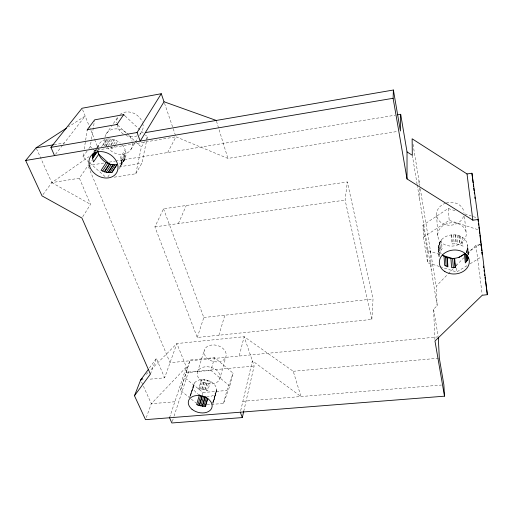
<?xml version="1.0" encoding="UTF-8"?>
<svg xmlns="http://www.w3.org/2000/svg" width="513" height="513" viewBox="0 0 513 513"><rect width="100%" height="100%" fill="white"/><g stroke="black" fill="none" stroke-linecap="round" stroke-linejoin="round"><path stroke-width="0.38" stroke-dasharray="2.56 1.92" d="M438.641 245.086L439.083 257.622C438.955 251.748 436.768 244.464 441.507 239.686A14.608 11.818 -4.7 0 1 451.286 234.916C455.031 234.524 458.866 235.198 462.13 237.109A14.608 11.818 -4.7 0 1 467.542 244.951L468.202 254.923M119.991 167.257C121.555 164.231 121.594 160.64 120.369 157.472L125.172 149.815A14.941 12.081 32.9 0 0 121.998 144.749M118.766 169.252C122.171 163.564 128.327 157.023 125.172 149.815M371.854 319.407L373.022 298.964L347.346 181.942L163.538 208.81L154.9 226.874L197.249 337.477L371.854 319.407L345.095 200.108L347.346 181.942M212.837 404.18L216.608 389.527A11.895 8.368 15.4 0 0 210.465 381.409L204.86 379.639L201.494 379.562A11.895 8.368 15.4 0 0 194.581 382.826L190.285 396.216L190.644 394.048L191.625 392.317M199.448 394.959A11.895 8.368 15.4 0 1 193.254 386.949L194.106 383.692M89.159 162.39L82.971 156.869L83.722 152.156M84.215 149.078L87.043 131.379M88.871 148.546L90.23 146.628L91.333 139.934M91.461 139.17L94.495 120.735M439.102 254.512L440.122 251.479L442.078 248.734L441.507 239.686M97.893 147.545L98.913 144.519A14.941 12.081 32.9 0 1 106.794 139.106C110.577 138.555 114.412 139.465 117.733 141.312A14.941 12.081 32.9 0 1 120.311 143.127M216.608 389.527L213.639 401.275L212.536 403.205M114.29 177.177L135.785 173.76L141.357 147.103L144.595 141.652M466.362 252.883L466.195 251.351L467.446 248.048M135.785 173.76L141.844 163.179L147.43 136.888L145.493 135.073M243.739 411.323L254.14 366.019L244.137 336.682L176.876 343.556L150.117 370.476M240.693 410.65L252.364 360.799L300.99 396.536L293.237 371.277L244.137 336.682L239.186 356.041M207.021 404.789L223.514 403.442L229.779 386.071L233.107 373.188L214.607 357.638L190.047 360.011L180.435 390.367L190.682 398.607M223.514 403.442L226.9 390.483L233.107 373.188M213.023 402.346L216.281 391.695M213.555 401.499L216.422 390.733M219.718 379.113A11.677 8.323 15.5 0 0 205.899 366.757A11.677 8.323 15.5 0 0 200.455 380.165A11.677 8.323 15.5 0 0 219.718 379.113L225.791 357.099A11.292 8.246 15.6 0 0 212.472 344.954A11.292 8.246 15.6 0 0 207.117 358.234A11.292 8.246 15.6 0 0 225.791 357.099M212.735 402.468L215.672 392.766M210.465 381.409L207.72 390.932L202.039 389.143L198.627 389.059L201.494 379.562M206.418 390.399L209.182 380.883M205.129 389.842L207.912 380.332M229.779 386.071L210.881 370.367L214.607 357.638M204.802 389.739L207.592 380.229M218.904 335.239L224.835 315.213M203.417 389.457L206.226 379.947M202.302 394.811L202.968 392.535L184.629 377.606L190.047 360.011M201.699 389.098L204.527 379.594M202.039 389.143L204.86 379.639M200.326 389.078L203.174 379.582M198.948 389.034L201.814 379.537M189.669 397.152L193.606 384.551M197.608 371.713L204.411 349.885M190.445 395.247L193.407 385.75M190.297 396.459L194.581 382.826M172.336 421.468L173.817 416.909M174.067 416.152L188.393 372.111L176.876 343.556L164.628 377.818L148.379 379.306M197.249 337.477L203.815 317.515L163.538 208.81M180.435 390.367L184.629 377.606M169.553 417.768L186.341 367.026L151.316 403.718L146.314 417.486M150.392 374.092L156.35 358.44L164.628 377.818M178.37 223.572L186.264 205.489M167.661 152.547L175.972 136.817L227.913 158.434L397.254 131.488M146.211 138.927L147.43 136.888M120.478 165.917L125.243 158.164M130.892 149.514L135.034 142.768M135.445 142.095L137.933 138.048M139.587 135.349L141.659 131.982M121.087 164.25L125.845 156.516M121.01 164.596L125.775 156.856M121.254 161.281L126.025 153.579M121.145 162.762L125.909 155.041M121.222 160.909L125.993 153.214M120.844 159.383L125.627 151.701M82.747 216.743L90.525 204.334L79.361 178.203L87.973 165.622L104.543 162.903M107.865 177.004L109.942 173.695M115.252 145.089L112.777 148.873L109.545 147.385M115.669 144.461L117.733 141.312M111.154 148.148L111.988 146.891M113.649 144.371L116.137 140.594M110.808 144.737L114.155 139.709M111.212 144.871L114.553 139.844M108.288 145.654L112.488 139.376M105.338 146.481L110.423 138.959M106.595 145.269L110.827 138.997M104.12 145.923L108.801 139.023M106.794 139.106L101.651 146.628L102.042 146.571M102.465 145.942L107.172 139.049M88.877 164.307L91.577 160.364M96.553 150.931L97.425 149.661M94.899 151.63L97.521 147.834M95.271 151.341L96.579 149.443M93.674 152.085L96.297 148.302M96.733 147.673L98.913 144.519M106.133 134.028L111.584 126.153M113.405 123.53L117.952 116.964A14.037 11.645 34.7 0 0 116.579 122.979M94.527 151.559L96.707 148.398M97.149 147.763L98.458 145.872M82.971 156.869L87.056 151.111M149.418 367.956L156.35 358.44M42.957 194.632L51.787 182.622L88.993 156.67M55.507 154.342L62.843 144.858M63.33 144.224L85.139 116.015L68.357 126.91M434.915 339.471L433.6 309.23L437.166 305.639L436.204 286.158L447.798 274.231M448.349 273.666L453.319 268.549M456.083 265.715L463.81 257.763M467.676 253.788L475.961 245.265L480.61 244.695M146.218 374.4L147.891 372.72M97.476 150.751L98.778 149.841L175.972 136.817M439.391 266.497L427.63 262.733L423.36 237.192L422.994 225.181L448.227 208.496L456.628 211.228M423.36 237.192L449.183 220.346L478.334 229.798M466.529 252.71L479.963 244.374M440.141 266.741L456.641 272.018L467.452 265.407M470.152 263.759L481.617 256.756M54.134 144.717L64.311 142.96M109.275 162.127L114.797 161.217M115.592 161.088L395.145 115.213M119.234 166.84L141.844 163.179M36.455 148.558L51.787 182.622L79.361 178.203M154.9 226.874L345.095 200.108M462.13 237.109L463.059 246.169C459.731 244.233 455.833 243.547 452.03 243.938L451.286 234.916M203.815 317.515L373.022 298.964M438.269 336.874L170.034 362.697L87.973 165.622M188.393 372.111L254.14 366.019M185.886 372.682L210.881 370.367M140.645 380.011L144.512 379.658M293.237 371.277L438.506 358.209M202.968 392.535L226.9 390.483M174.856 401.756L151.316 403.718L141.287 381.448M242.88 401.301L441.481 385.032M206.624 396.754L208.278 396.78A11.895 8.368 15.4 0 0 215.184 393.618M422.994 225.181L427.188 250.408L440.481 254.679M464.81 213.889L476.718 217.756M51.787 182.622L90.525 204.334M191.285 399.095L196.139 402.994M89.749 162.916L106.262 177.639M90.23 146.628L92.193 148.392M92.782 148.924L95.745 151.591M117.772 125.23L126.544 133.361M128.878 135.528L134.727 140.953M135.31 141.492L141.357 147.103M125.05 115.925L144.91 134.528M82.587 109.667L88.999 125.576M89.294 126.307L94.334 138.811M94.629 139.549L98.778 149.841M164.526 103.254L175.465 135.329M216.486 121.209L227.913 158.434M433.6 309.23L438.134 336.086M412.311 155.266L417.095 184.218M417.223 185.001L437.166 305.639M413.016 144.236L419.762 185.552M420.275 188.701L436.204 286.158M438.512 248.17L438.557 248.497A14.608 11.818 -4.7 0 0 441.385 254.057M475.961 245.265L482.162 294.449M468.555 254.089L468.593 254.429L467.542 244.951M464.393 216.492L466.24 233.178A14.281 11.671 -5.2 0 1 445.759 245.111A14.281 11.671 -5.2 0 1 444.034 224.976A14.281 11.671 -5.2 0 1 466.24 233.178M467.49 246.67L468.331 254.301M467.375 248.382L468.048 254.493M466.849 249.709L467.266 253.531M466.368 251.043L466.535 252.576M97.784 150.495L97.823 150.86M460.661 236.435L461.565 245.483M459.212 235.724L460.09 244.765M458.834 235.595L459.706 244.637M457.179 235.262L458.026 244.297M455.544 234.89L456.358 243.919M455.134 234.845L455.942 243.874M453.415 234.877L454.191 243.899M455.897 263.425L456.23 267.331M456.301 268.113L456.641 272.018M451.703 234.871L452.453 243.893M448.227 208.496L449.183 220.346M440.648 240.905L441.206 249.959M439.744 242.104L440.289 251.165M439.583 242.412L440.122 251.479M439.134 243.758L439.667 252.838M438.57 246.798L439.096 255.904M436.627 215.28L437.807 235.89M430.426 250.825L431.228 269.703M427.188 250.408L427.63 262.733M418.993 180.833L419.089 184.802M419.172 187.976L419.422 198.3M463.54 216.249A13.729 11.408 -6.2 0 1 441.045 222.552A13.729 11.408 -6.2 0 1 445.598 203.206M446.284 202.994A13.729 11.408 -6.2 0 1 463.951 212.523M137.035 135.894A14.037 11.645 34.7 0 1 125.768 135.406M123.255 133.97A14.037 11.645 34.7 0 1 117.24 126.23M119.907 114.611A14.037 11.645 34.7 0 1 142.332 122.12M142.749 123.409A14.037 11.645 34.7 0 1 139.671 134.271M124.755 159.492A14.941 12.081 32.9 0 1 118.875 164.224M132.392 143.409A14.608 11.927 33.6 0 1 123.274 154.31A14.608 11.927 33.6 0 1 107.499 147.334M107.082 146.731A14.608 11.927 33.6 0 1 104.735 138.876M104.979 136.958A14.608 11.927 33.6 0 1 118.458 129.071A14.608 11.927 33.6 0 1 132.117 141.396"/><path stroke-width="0.77" d="M407.027 151.912L412.311 155.266L412.125 138.786L467.022 173.945L471.934 173.24L478.263 219.481L472.858 220.18L407.021 178.941L407.027 151.912L400.679 114.303L397.517 114.822M98.002 151.534L98.714 154.24L93.513 161.909C92.571 159.248 92.013 156.125 93.212 153.451M400.679 114.303L400.416 130.982L393.4 90.019L145.359 132.623M407.021 178.941L393.112 98.284L393.4 90.019M87.165 130.61L87.313 129.699L94.642 119.837L123.678 114.643L124.467 115.38M468.452 257.218L467.356 260.232L465.336 262.938L464.387 253.723A14.608 11.818 -4.7 0 1 454.659 258.321C450.991 258.635 447.233 258.045 444.027 256.167A14.608 11.818 -4.7 0 1 442.353 254.967M169.553 417.768L171.842 422.981L242.303 417.576L243.739 411.323M207.855 398.255L205.546 406.36L199.147 405.571L196.601 404.513L199.448 394.959M205.226 406.379L207.541 398.274M203.866 406.328L206.412 397.492M202.186 406.264L204.963 396.69M202.52 406.302L205.29 396.735M200.833 405.956L203.623 396.389L201.962 396.01L199.147 405.571M199.474 405.674L202.282 396.113M197.877 405.033L200.718 395.472M438.307 337.663L439.308 358.138L443.88 384.833L444.482 396.177L145.525 419.653L134.477 395.76L140.645 380.011L148.494 369.225M164.019 101.76L140.241 141.094L137.074 132.514L161.274 93.719L164.019 101.76L216.255 120.446M111.629 172.573L116.881 164.711L112.007 172.515C108.237 173.022 104.421 172.124 101.106 170.316L106.153 162.55A14.941 12.081 32.9 0 1 98.714 154.24M110.006 172.586L114.906 164.782L116.502 164.769M107.987 172.599L112.918 164.801L114.906 164.782M108.39 172.637L113.315 164.84M106.332 172.221L111.289 164.429L112.918 164.801M104.671 171.887L109.66 164.102L111.289 164.429M104.274 171.752L109.269 163.968L109.66 164.102M102.696 171.015L107.717 163.243L109.269 163.968M87.313 129.699L116.964 124.479L123.678 114.643M92.552 158.126L96.476 152.399M92.59 158.491L97.387 151.495M92.622 156.638L95.681 152.201M92.712 154.791L94.02 152.893M92.648 155.144L94.392 152.611M134.477 395.76L150.392 374.092L81.926 218.044L42.028 195.895L25.65 160.492L36.128 147.834L66.344 128.218M54.532 155.606L50.909 147.359L82.016 108.256L161.274 93.719M140.645 380.011L142.313 378.331M458.468 257.712L464.515 253.961M36.128 147.834L53.352 144.852M50.909 147.359L137.074 132.514M25.65 160.492L393.112 98.284M478.263 219.481L487.35 294.693L482.258 295.244L434.979 341.062L444.482 396.177M450.889 258.372L451.613 267.6L455.031 267.6L455.448 267.555L454.659 258.321M442.738 255.403L453.274 258.789M444.027 256.167L444.636 265.362L447.926 266.856L447.265 257.641M106.153 162.55L107.717 163.243M98.111 153.727L109.955 164.397M116.964 124.479L117.772 125.23M240.328 412.208L242.303 417.576M477.879 219.577L478.084 221.084M478.392 223.341L478.597 224.848M478.905 227.105L479.213 229.362M480.905 244.624L481.117 246.176M481.431 248.491L481.745 250.812M481.951 252.364L482.265 254.679M483.502 266.125L483.714 267.715M484.035 270.094L484.246 271.678M484.567 274.064L484.785 275.648M484.997 277.238L485.317 279.617M485.529 281.201L487.35 294.693M467.022 173.945L472.858 220.18M479.386 230.683L479.713 233.396M479.905 234.967L480.758 242.04M480.95 243.611L481.232 245.964M481.425 247.535L481.803 250.677M481.996 252.249L482.278 254.608M478.334 223.476L478.52 225.04M480.418 240.68L480.604 242.245M471.934 173.24L473.095 182.769M473.287 184.359L473.576 186.738M473.768 188.329L474.057 190.708M474.249 192.298L474.442 193.888M474.826 197.063L475.019 198.646M467.433 255.064L467.843 258.892M466.779 254.871L467.356 260.232M466.522 254.416L467.176 260.546M465.349 253.294L466.234 261.733M454.255 258.366L455.031 267.6M452.575 258.353L453.325 267.581M446.894 257.513L447.548 266.728M445.47 256.827L446.105 266.029M444.88 271.563A15.018 11.991 -4 0 0 469.145 263.502A15.018 11.991 -4 0 0 448.952 250.928A15.018 11.991 -4 0 0 444.88 271.563M89.846 166.917A15.371 12.274 32.2 0 0 114.726 175.074A15.371 12.274 32.2 0 0 105.806 152.457A15.371 12.274 32.2 0 0 89.846 166.917M191.997 409.297A12.171 8.413 15.3 0 0 211.837 407.809A12.171 8.413 15.3 0 0 196.806 395.523A12.171 8.413 15.3 0 0 191.997 409.297"/></g></svg>
